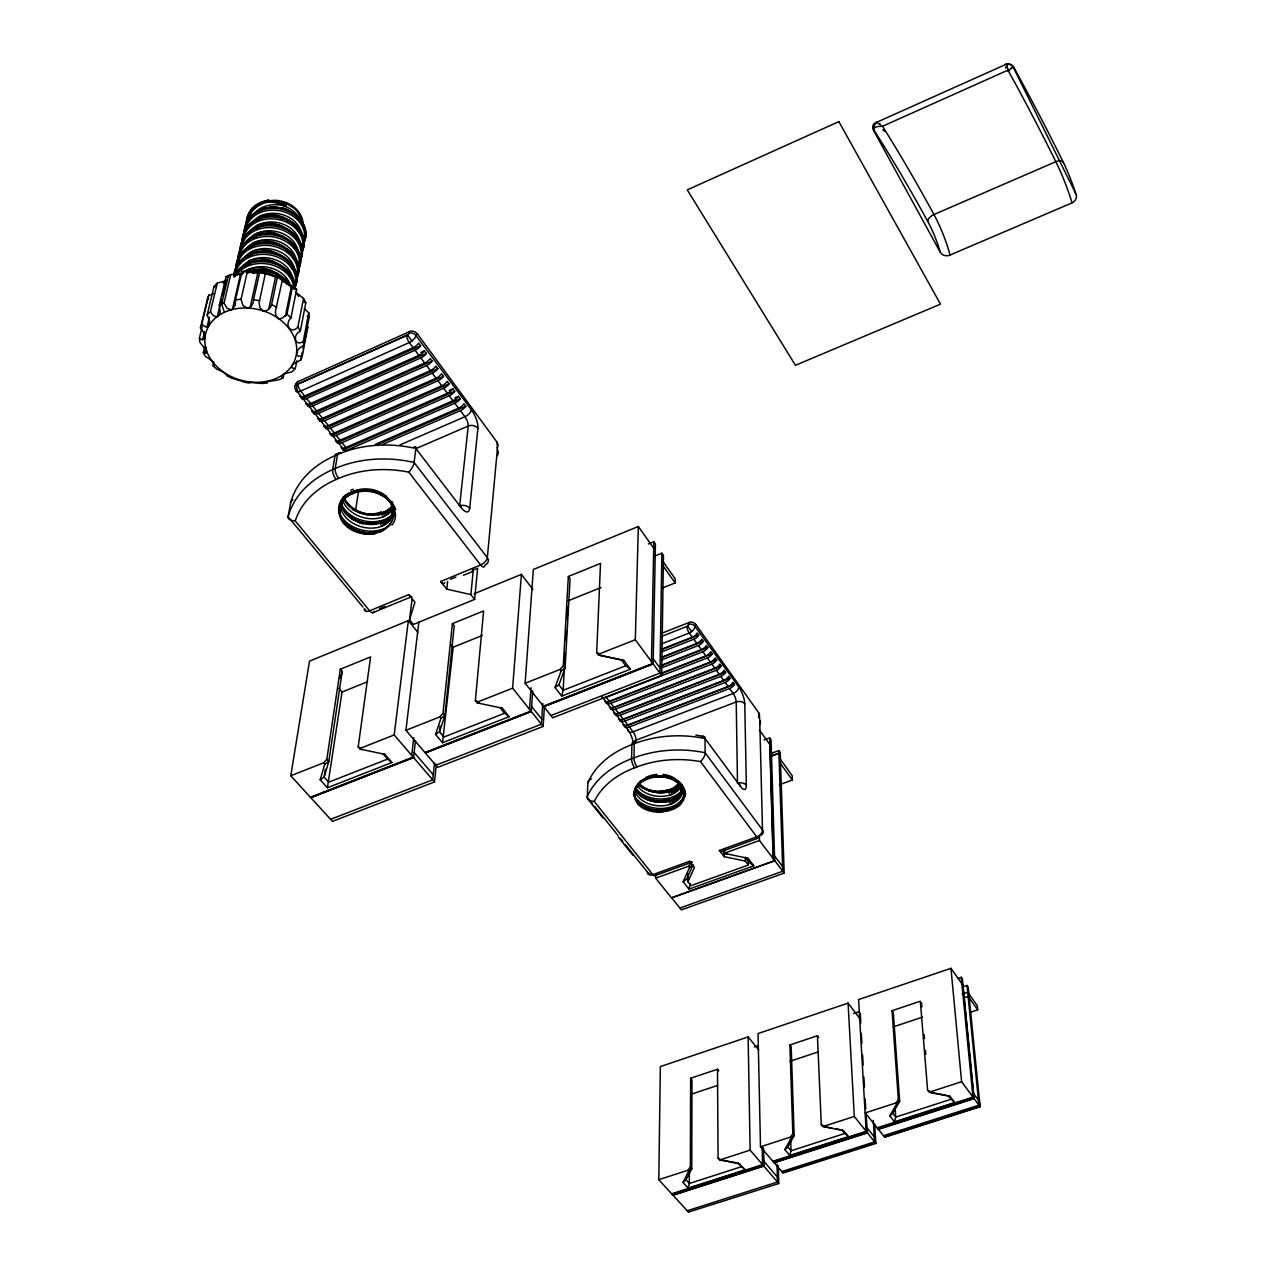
<?xml version="1.0" encoding="UTF-8"?>
<svg xmlns="http://www.w3.org/2000/svg" width="1276" height="1276" viewBox="0 0 1276 1276"><rect width="100%" height="100%" fill="white"/><g stroke="black" fill="none" stroke-linecap="round" stroke-linejoin="round"><path stroke-width="1.5" d="M758.694 1049.877L748.119 1036.925L660.346 1066.592L658.799 1179.694L687.828 1170.299L690.364 1167.125L690.619 1078.252L717.479 1069.24L718.835 1070.851M691.688 861.81A6.508 2.249 70.2 0 1 691.512 862.353L688.625 866.197L655.689 878.159L671.511 897.905L774.676 860.806L771.071 739.809L769.683 737.847L764.101 739.936M748.262 859.115L748.374 865L691.002 885.672L687.955 881.812L687.987 873.948M689.359 1171.655L689.327 1183.49L688.147 1188.131L745.216 1169.805L738.15 1163.09L745.216 1169.805M286.43 204.639L285.728 206.473A27.067 22.043 8.1 0 0 274.5 204.67A27.099 22.745 9.5 0 0 261.277 207.924A27.163 23.239 13.3 0 0 252.154 216.537A27.243 23.383 18.4 0 0 251.436 217.877M679.948 908.033L782.778 871.237L778.823 750.591L771.422 753.35M662.18 588.108L675.148 582.925L675.179 578.81L663.376 562.126M669.15 810.037L669.868 809.813A28.917 20.225 0.8 0 0 679.279 803.322L680.714 801.647A25.169 17.593 0.7 0 0 683.569 790.897A18.47 12.919 0.5 0 0 682.66 788.185L682.469 787.802A24.132 16.859 0.6 0 0 673.6 780.051A27.53 19.22 0.7 0 0 656.183 776.542A24.132 16.859 0.7 0 0 642.913 779.907L642.578 780.115A18.614 13.031 0.8 0 0 639.643 782.156A25.185 17.609 0.7 0 0 634.188 792.46L634.236 794.438A28.822 20.145 0.6 0 0 637.521 803.513A23.255 16.237 0.7 0 0 669.868 809.813M669.134 802.971L669.15 800.546M669.23 793.497L669.262 791.072M654.62 556.129L661.893 553.178L659.963 673.138L550.913 715.549M543.448 706.106L552.652 717.782L661.638 675.403L663.472 555.427L661.893 553.178M655.689 878.159L655.736 875.352L691.512 862.353M651.462 661.606L653.822 541.742L648.352 543.975M653.137 663.855L543.815 706.617L653.137 663.887L655.417 544.007L653.822 541.742M661.638 675.403L635.304 639.739L638.335 526.494L533.336 569.479L525.138 683.234L543.321 706.186L652.786 663.408M568.33 576.497L570.085 578.857L565.093 668.225L561.201 670.857L555.012 687.525L561.711 696.106L630.472 669.198L623.932 660.458L598.508 655.035L596.69 652.642L600.518 563.402L568.33 576.497L563.274 665.849L560.084 669.437L525.138 683.234M564.359 668.433L563.131 690.3L561.711 696.106M564.582 664.445L565.252 652.514M565.922 640.584L566.48 630.647M567.15 618.7L567.82 606.77M542.747 703.523L541.407 724.242L543.145 726.427L437.668 767.37L405.928 730.303L418.863 621.97M543.145 726.427L544.389 706.84M529.492 709.312L531.007 687.716M435.866 765.233L541.407 724.21L531.263 711.482L532.682 690.81M531.263 711.482L425.339 752.904L531.263 711.514L512.633 688.179L521.405 574.375L474.13 593.739M329.83 432.165L295.585 389.467A5.423 4.482 21.8 0 1 297.133 383.31A17.912 7.273 64.5 0 1 298.297 381.508L409.612 331.616A18.183 6.587 65.1 0 0 408.607 333.371A5.471 4.657 20.2 0 1 416.008 335.62A12.744 4.594 65.2 0 1 417.427 333.961L496.874 441.959A28.168 10.001 66.1 0 1 497.321 449.774L487.336 557.66A7.321 5.519 6 0 1 484.864 565.14A7.305 2.743 67 0 1 480.621 564.965L440.683 581.473L446.76 589.129L470.876 594.616L474.64 599.401L413.36 624.442L409.516 619.721L412.164 598.284M452.406 623.645L454.224 625.926L444.893 715.676L440.938 718.308L435.563 734.434L442.533 742.728L509.156 716.665L502.329 708.212L477.24 702.901L475.358 700.588L483.62 610.949L452.406 623.645L442.979 713.38L439.789 716.937L405.928 730.303M474.64 599.401L477.639 568.314L472.184 570.356M470.876 594.616L473.348 569.367M458.754 504.913A7.337 3.796 -36.9 0 1 461.083 507.577A14.674 5.487 66.4 0 0 469.696 508.342L477.91 428.385A14.211 5.072 66 0 0 471.386 409.787L416.008 335.62M451.098 644.571L453.203 647.187L442.533 742.728M432.708 779.859L434.494 762.984M440.124 725.932L439.502 731.786L443.904 737.034L504.594 713.252L509.156 716.665M413.169 757.067L310.371 797.245L332.494 821.361L434.494 781.949L436.36 764.26M268.598 200.492L268.55 202.087L272.92 202.31A27.817 22.521 17.2 0 1 281.852 204.591L289.556 208.482A28.519 22.665 13.4 0 1 296.383 214.049L298.839 217.143A26.971 21.229 14.7 0 1 301.902 224.113M446.76 589.129L447.605 581.362M424.956 752.457L530.88 711.051M413.552 757.481L310.881 797.644L413.552 757.513L415.482 740.654M411.717 755.392L413.775 737.64M434.494 781.949L394.188 734.944L408.352 620.662L309.51 661.127L290.784 775.76L310.371 797.245M374.059 611.443A7.193 3.03 66.7 0 1 369.625 610.805L295.25 520.927A96.657 72.541 8.4 0 1 336.082 479.521L338.634 478.404A96.673 72.604 8.4 0 1 408.798 472.168L480.621 564.965A7.289 3.892 -37.1 0 0 487.336 557.66L414.078 462.47L415.896 448.546A103.244 78.043 8.6 0 0 337.55 454.527L335.014 455.644A103.228 77.98 8.6 0 0 290.673 502.648L288.105 516.684L362.958 607.025M340.309 669.214L342.207 671.431L328.793 761.501L324.79 764.149L320.18 779.748L327.406 787.77L391.971 762.506L384.889 754.339L360.151 749.124L358.189 746.891L370.598 656.901L340.309 669.214L326.815 759.284L323.594 762.809L290.784 775.76M379.69 531.821L380.567 531.422A26.19 19.794 9.4 0 1 343.834 523.511M380.679 524.739L381.03 522.331M382.002 515.376L382.353 512.984M330.644 819.304L432.708 779.827M338.746 688.242L342.032 692.039L327.406 787.77M325.332 769.269L324.152 777.1L320.18 779.748M355.446 511.405L358.46 491.786M351.729 494.083L352.096 491.675M306.83 326.178L307.803 327.15L302.332 355.813C292.826 358.763 296.925 347.136 303.656 346.003A52.81 41.358 15 0 0 303.273 341.41L308.744 312.827L304.294 308.632M296.829 360.773L295.346 368.429L292.236 368.046L291.646 366.34L293.4 363.851L300.785 360.007L302.237 352.367M302.97 348.539L303.704 344.727M304.422 340.899L306.049 331.106M303.656 346.003L309.111 317.389A52.093 41.151 15.5 0 0 308.744 312.827M303.273 341.41C294.82 347.311 292.188 334.456 300.275 331.361L305.809 302.827A52.093 41.151 15.5 0 0 303.544 298.424L295.474 291.933M291.566 285.537A12.537 2.839 35.8 0 0 292.698 285.68A52.093 41.151 15.5 0 1 296.638 289.397L290.944 317.868C283.463 325.699 291.662 334.424 297.834 327.055L303.544 298.424M267.003 381.715L278.503 379.865A52.81 41.358 15 0 0 283.208 377.808L283.958 373.964L292.06 371.763A52.81 41.358 15 0 0 295.346 368.429M291.614 285.569L285.425 316.081A12.505 11.564 82.8 0 0 286.956 314.167L292.73 285.712M277.658 317.899L275.76 315.252L275.425 311.28L282.666 278.79A52.093 41.151 15.5 0 0 277.578 276.286L271.581 304.693A11.947 11.372 46.3 0 1 268.726 309.223L275.648 276.477L266.014 273.144M263.143 310.834L260.049 308.01L259.092 302.875L265.583 272.346A52.093 41.151 15.5 0 0 259.937 271.325A9.953 1.435 4.2 0 1 256.524 272.091M250.415 307.006A10.687 10.352 20.1 0 0 253.525 299.716L259.937 271.325M247.496 270.895L257.896 272.41L250.287 306.862A4.976 4.865 1.6 0 1 247.066 308.074L242.887 305.411L241.068 299.286L247.496 270.895A52.093 41.151 15.5 0 0 242.009 271.517L235.502 299.908L235.342 304.948L232.423 309.334A4.227 3.908 -66.1 0 1 231.45 309.749L227.096 308.425L224.034 303.05L230.685 274.627L240.558 273.909L232.423 309.334M227.606 375.559L222.901 371.794L216.984 369.274A52.81 41.358 15 0 1 212.933 365.686L213.81 361.858M228.324 275.664L221.625 304.087L224.432 312.285M221.37 299.477L217.399 316.273A4.243 3.381 -84 0 0 218.228 315.858L220.222 312.285L219.328 305.235L226.043 276.796A52.093 41.151 15.5 0 1 230.685 274.627M222.247 295.745L225.342 282.682M213.012 365.702C217.287 365.558 209.424 357.966 205.835 356.865A52.81 41.358 15 0 1 203.315 352.495L204.686 346.753M206.042 347.295L204.67 353.053A12.569 4.099 52.5 0 1 203.331 352.527M202.693 339.575L204.543 331.824M226.49 280.369A4.179 1.26 -25.4 0 1 225.788 280.816L217.351 283.081L210.412 311.535A52.81 41.358 15 0 0 207.143 314.997L209.551 320.723L209.041 325.539A4.96 3.19 83.1 0 1 207.079 326.768L209.392 317.182M202.214 326.465L199.455 337.901A52.81 41.358 15 0 0 199.981 342.494L206.457 350.501M207.143 314.997L214.017 286.51A52.093 41.151 15.5 0 1 217.239 283.065L217.351 283.081M200.444 327.964L207.382 299.413A52.093 41.151 15.5 0 1 208.817 295.139L201.895 323.657A52.81 41.358 15 0 0 200.444 327.964L203.793 332.605L204.989 337.454A5.79 2.775 71 0 1 202.661 339.416M753.781 865.83L749.363 862.544L745.774 857.807L748.103 858.333L753.781 865.83L688.976 889.149L690.316 883.821M848.38 1136.661L841.362 1129.818L843.564 1130.696L848.38 1136.661L789.796 1155.482L791.008 1150.777L790.641 1138.926M954.671 1102.512L947.685 1095.542L950.078 1096.371L954.671 1102.512L894.508 1121.843L895.752 1117.074L895.066 1107.185M340.182 678.338L342.207 671.431M268.423 200.093L268.55 202.087A29.795 24.946 10.3 0 0 259.937 205.037A29.858 25.44 13.7 0 0 249.889 214.448A29.938 25.584 18.2 0 0 247.161 222.343M409.516 619.721L414.939 602.208L408.814 594.616L369.625 610.805A7.209 3.764 -38.5 0 1 364.234 608.556M281.262 376.388L284.006 374.043M555.012 687.525L558.904 684.877L565.093 668.225L563.274 665.849M683.154 881.78L689.598 867.425L693.091 864.793L686.648 879.164L683.154 881.78L688.976 889.149M687.955 881.812L694.415 867.473L689.582 861.284L652.865 874.634A6.492 4.147 -38.9 0 1 647.267 871.923L625.224 844.457M688.147 1188.131L683.011 1182.421L688.673 1171.256L691.767 1168.704L691.975 1079.847L690.619 1078.252M683.011 1182.421L686.089 1179.885L691.767 1168.704L690.364 1167.125M789.796 1155.482L784.868 1149.612L791.12 1138.128L794.166 1135.576L791.184 1046.607L789.876 1044.964L817.438 1035.729L818.729 1037.372M784.868 1149.612L787.898 1147.06L794.166 1135.576L792.827 1133.949L789.876 1044.964M894.508 1121.843L889.787 1115.798L896.661 1103.995L899.66 1101.443L893.312 1012.378L892.068 1010.704L920.347 1001.213L927.62 1090.31L931.257 1092.814L950.078 1096.371M889.787 1115.798L892.785 1113.246L899.66 1101.443L898.368 1099.768L892.068 1010.704M390.281 523.479L391.652 521.421A27.418 19.108 9.9 0 1 389.643 524.962A27.418 19.379 13.3 0 1 380.392 531.39A27.418 20.001 15.9 0 1 367.265 532.953A27.402 20.783 16.9 0 1 353.787 529.03A27.402 21.517 16 0 1 343.531 520.417A27.386 22.027 13 0 1 339.256 509.172A27.354 22.171 8.8 0 1 339.225 507.736M246.443 225.485A30.927 26.397 18.2 0 1 249.41 212.151A30.831 26.238 13.9 0 1 252.026 208.498A2.042 1.005 42.4 0 1 253.892 208.53A28.694 23.271 17.1 0 1 269.124 200.922A26.828 21.756 17.2 0 1 285.68 205.133L286.318 204.511M874.618 1123.837L875.83 1143.44L783.017 1173.075L772.985 1161.288L866.181 1131.349L858.588 999.555L950.971 968.325L962.806 985.056L973.875 1098.333L878.079 1129.085L865.272 1112.895L895.88 1102.99L898.368 1099.768M860.471 1019.396L848.077 1003.111L758.056 1033.56L760.496 1146.789L790.307 1137.155L792.827 1133.949M297.834 327.055L297.962 326.943A52.81 41.358 15 0 1 300.275 331.361M435.563 734.434L439.502 731.786L444.893 715.676L442.979 713.38M227.415 375.878L227.176 375.941A52.81 41.358 15 0 0 232.168 378.35L244.035 381.843M411.988 340.947L407.459 334.998L297.627 384.188A5.359 3.828 81 0 0 298.201 391.78A7.098 3.318 -37.4 0 0 300.689 391.062L409.293 342.542A7.178 3.413 -36.3 0 0 411.988 340.947A7.178 3.126 -37.6 0 0 415.912 335.668M297.021 383.342A2.839 1.212 -21.1 0 0 297.691 384.14A1.77 0.813 -37.1 0 0 298.249 384.012L406.789 335.397A1.802 0.829 -36 0 0 407.459 334.998M1007.769 69.095L1007.944 70.164L882.513 126.276A653.232 139.483 68.9 0 1 933.952 214.512A37.339 6.508 67.7 0 1 950.014 255.041L1072.015 202.884A7.8 6.524 -15.5 0 0 1075.796 193.984A30.369 3.716 68.1 0 0 1063.498 162.69A656.853 98.826 69 0 0 1013.878 67.676A13.765 1.707 67.8 0 0 1013.351 67.373L1075.923 193.936M304.661 396.007L413.121 347.662A7.178 3.445 -36.4 0 0 418.688 343.148L420.617 345.732A7.162 3.445 -36.4 0 1 415.051 350.23L306.655 398.511A7.082 3.349 -37.6 0 1 301.886 398.622L299.892 396.134A7.082 3.334 -37.5 0 0 304.661 396.007L300.689 391.062A5.391 2.185 64.4 0 1 298.249 384.012M301.886 398.622L420.617 345.732M420.857 352.463L424.445 350.868L426.359 353.42A7.146 3.461 -36.4 0 1 420.825 357.918L312.636 405.959A7.05 3.349 -37.6 0 1 307.867 406.071L305.873 403.583A7.066 3.349 -37.6 0 0 310.642 403.471L418.911 355.366A7.146 3.461 -36.4 0 0 424.445 350.868M307.867 406.071L426.359 353.42M316.592 410.904L424.653 363.022A7.13 3.461 -36.4 0 0 430.187 358.54L432.085 361.092A7.13 3.477 -36.4 0 1 426.567 365.574L318.569 413.376A7.034 3.365 -37.6 0 1 313.8 413.472L311.822 411A7.05 3.365 -37.6 0 0 316.592 410.904L312.636 405.959M313.8 413.472L432.085 361.092M322.509 418.289L430.379 370.646A7.114 3.477 -36.4 0 0 435.898 366.164L437.78 368.7A7.114 3.477 -36.4 0 1 432.277 373.182L324.471 420.745A7.018 3.381 -37.6 0 1 319.718 420.841L317.756 418.384A7.034 3.365 -37.6 0 0 322.509 418.289L318.569 413.376M319.718 420.841L437.78 368.7M328.395 425.642L436.073 378.238A7.098 3.493 -36.4 0 0 441.56 373.772L443.458 376.292A7.082 3.493 -36.4 0 1 437.971 380.758L330.356 428.098A7.002 3.381 -37.6 0 1 325.603 428.162L323.641 425.721A7.002 3.381 -37.6 0 0 328.395 425.642L324.471 420.745M325.603 428.162L443.458 376.292M334.248 432.963L441.735 385.783A7.082 3.509 -36.4 0 0 447.206 381.317L449.088 383.821A7.066 3.509 -36.4 0 1 443.617 388.287L336.194 435.387A6.986 3.397 -37.6 0 1 331.441 435.451L329.495 433.027A6.986 3.397 -37.6 0 0 334.248 432.963L330.356 428.098M331.441 435.451L449.088 383.821M449.216 390.408L452.836 388.829L454.703 391.333A7.05 3.509 -36.4 0 1 449.232 395.783L342.016 442.66A6.97 3.413 -37.6 0 1 337.263 442.708L335.333 440.284A6.97 3.413 -37.6 0 0 340.086 440.236L447.366 393.279A7.066 3.509 -36.4 0 0 452.836 388.829M337.263 442.708L454.703 391.333M454.814 397.889L458.419 396.31L460.269 398.798A7.034 3.525 -36.4 0 1 454.83 403.232L347.806 449.886A6.954 3.413 -37.7 0 1 343.053 449.918L341.139 447.509A6.954 3.413 -37.7 0 0 345.876 447.477L452.964 400.744A7.034 3.525 -36.4 0 0 458.419 396.31M343.053 449.918L460.269 398.798M375.208 444.431L458.547 408.176A7.018 3.541 -36.4 0 0 463.97 403.742L465.82 406.215A7.018 3.541 -36.4 0 1 460.397 410.649L382.545 444.479M378.063 444.367L465.82 406.215M399.866 444.941L464.958 416.726A7.002 3.541 -36.4 0 0 471.386 409.787M415.753 448.705L468.228 426.025A7.066 5.551 7.6 0 1 477.91 428.385M379.53 608.588L384.858 606.403M450.476 579.32L455.899 577.087M372.592 612.767L411.733 596.626M463.443 575.301L473.428 571.169M342.032 692.039L367.679 681.687M453.203 647.187L482.472 635.384M568.155 600.805L601.06 587.534M358.189 746.891L360.757 748.135L394.188 734.944M475.358 700.588L478.117 701.8L512.633 688.179M596.69 652.642L599.672 653.806L635.304 639.739M661.478 633.359L688.96 622.529A16.173 5.088 68.5 0 0 688.434 624.522A2.584 1.42 -36.1 0 1 687.923 626.245M661.016 636.708L687.557 626.149L691.72 631.588A6.476 3.876 -35.8 0 1 689.247 633.008L661.462 643.917M660.824 649.5L692.278 637.155A6.476 3.892 -35.9 0 0 697.206 633.008L698.738 635.113A6.46 3.892 -35.9 0 1 693.793 639.26L662.356 651.573M662.212 649.42L698.738 635.113M391.971 762.506L387.553 759.124L328.714 782.172L324.152 777.1L328.793 761.501L326.815 759.284M630.472 669.198L625.782 665.753L563.131 690.3L558.904 684.877M661.75 657.156L696.824 643.423A6.46 3.892 -35.9 0 0 701.752 639.292L703.267 641.381A6.46 3.908 -35.9 0 1 698.339 645.512L661.431 659.947M662.499 657.315L703.267 641.381M660.808 665.498L701.369 649.675A6.444 3.908 -35.9 0 0 706.282 645.528L707.781 647.618A6.444 3.908 -35.9 0 1 702.869 651.749L662.34 667.539M661.542 665.657L707.781 647.618M661.718 673.058L705.883 655.88A6.428 3.908 -35.9 0 0 710.78 651.749L712.279 653.822A6.428 3.908 -35.9 0 1 707.382 657.938L606.228 697.27A6.348 3.812 -37.6 0 1 601.985 697.318M662.419 673.218L712.279 653.822M609.338 701.274L710.365 662.053A6.412 3.908 -35.9 0 0 715.262 657.938L716.745 659.995A6.412 3.924 -35.9 0 1 711.864 664.11L610.901 703.267A6.332 3.812 -37.6 0 1 606.164 702.916L604.617 700.923A6.332 3.812 -37.6 0 0 609.338 701.274L606.228 697.27M606.164 702.916L716.745 659.995M613.995 707.255L714.847 668.209A6.396 3.924 -35.9 0 0 719.728 664.094L721.195 666.152A6.396 3.924 -35.9 0 1 716.33 670.251L615.542 709.233A6.316 3.812 -37.7 0 1 610.805 708.882L609.258 706.888A6.316 3.812 -37.6 0 0 613.995 707.255L610.901 703.267M610.805 708.882L721.195 666.152M618.621 713.204L719.297 674.334A6.38 3.924 -35.9 0 0 724.162 670.235L725.629 672.261A6.38 3.924 -35.9 0 1 720.765 676.36L620.152 715.182A6.3 3.828 -37.7 0 1 615.431 714.815L613.9 712.837A6.3 3.828 -37.7 0 0 618.621 713.204L615.542 709.233M615.431 714.815L725.629 672.261M623.23 719.122L723.715 680.427A6.364 3.94 -36 0 0 728.58 676.328L730.047 678.354A6.364 3.94 -36 0 1 725.199 682.453L624.761 721.1A6.284 3.828 -37.7 0 1 620.04 720.717L618.509 718.755A6.3 3.828 -37.7 0 0 623.23 719.122L620.152 715.182M620.04 720.717L730.047 678.354M627.808 725.023L728.133 686.488A6.348 3.94 -36 0 0 732.966 682.405L734.434 684.414A6.348 3.94 -36 0 1 729.601 688.498L629.323 726.985A6.268 3.828 -37.7 0 1 624.618 726.602L623.087 724.64A6.284 3.828 -37.7 0 0 627.808 725.023L624.761 721.1M624.618 726.602L734.434 684.414M632.896 743.318A6.268 4.466 1.2 0 1 636.038 740.208L736.22 701.96A6.332 4.578 -1 0 1 744.769 703.874L746.332 785.218A13.159 4.179 69.7 0 1 740.479 786.463A6.603 4.211 -36.7 0 0 738.214 783.592M655.912 874.794A6.476 2.329 70.2 0 1 652.865 874.634L594.281 801.519A86.066 59.557 0.3 0 1 634.682 767.769L637.075 766.86A86.098 59.589 0.2 0 1 700.492 761.612L756.764 836.865A6.571 2.089 70.1 0 0 759.635 836.466M778.886 753.207L771.486 755.966L778.902 753.223L780.274 755.153M779.413 784.804L792.348 780.035L792.173 775.649L780.418 759.236M748.374 865L745.407 861.093L724.194 856.674L719.409 850.438L756.764 836.865A6.555 4.275 -36.9 0 0 762.506 829.958L759.762 720.557A25.265 7.736 69.2 0 0 758.757 712.853L695.803 624.427A11.324 3.541 68.5 0 0 695.005 626.42A6.476 3.637 -37.3 0 1 691.688 631.54M723.014 851.331L726.873 853.899L724.577 853.373L722.998 850.917L759.411 837.694L759.475 840.485L784.182 873.103L681.4 909.852L671.623 897.762L774.771 860.646M725.932 852.671L759.475 840.485M774.532 855.941L782.571 866.516M754.355 1046.926L758.072 1045.682M853.564 1013.527L859.147 1011.661M957.542 978.533L961.275 977.288L962.407 978.899L974.114 1098.668L878.446 1129.372M963.316 986.699L967.033 985.455L968.165 987.05L980.096 1106.755L884.683 1137.251L877.218 1127.809L972.934 1097.073L961.275 977.288M962.168 994.163L967.782 992.297L977.288 1005.727L977.703 1009.842L970.254 1012.315M964.449 997.673L968.181 996.412L977.703 1009.842M691.464 1094.122L717.606 1085.413M790.004 1061.281L817.693 1052.062M893.232 1026.877L922.5 1017.132M717.479 1069.24L718.085 1158.161L720.653 1159.677L750.144 1150.139L778.759 1183.506L688.482 1212.088M817.438 1035.729L821.281 1124.73L824.009 1126.245L854.298 1116.452L867.425 1132.913L774.277 1162.803M927.62 1090.31L930.491 1091.793L961.61 1081.729L980.096 1106.755M741.324 1166.758L689.327 1183.49L686.089 1179.885M844.409 1133.598L791.008 1150.777L787.898 1147.06M950.588 1099.418L895.752 1117.074L892.785 1113.246M773.304 1161.638L866.5 1131.7L875.4 1142.865L782.555 1172.5M672.213 1194.24L763 1165.084L762.889 1160.123L778.551 1178.45M867.17 1132.578L773.894 1162.516L760.496 1146.789M673.122 1195.261L763.877 1166.136L763.463 1148.209M883.47 1135.704L978.915 1105.176L967.033 985.455M884.491 1136.98L979.904 1106.467L979.41 1101.507L973.333 1093.261M781.741 1171.575L874.602 1141.908L875.83 1143.44M687.222 1210.749L777.483 1182.023L776.988 1164.111M207.382 299.413L208.658 299.094M250.24 382.465L261.947 383.47A52.81 41.358 15 0 0 267.354 382.864L266.732 382.481M879.419 126.531L880.791 126.34M295.474 289.349L296.638 289.397M214.017 286.51L215.692 286.526M598.508 655.035L623.932 660.458M283.113 377.792L281.805 377.457M477.24 702.901L479.266 703.188L478.117 701.8M502.329 708.212L500.288 707.909L504.594 713.252M226.043 276.796L227.75 277.418M695.835 735.088L703.634 736.411M718.085 1158.161L719.473 1159.74L736.284 1162.755M719.473 1159.74L740.192 1163.999M821.281 1124.73L822.621 1126.373L831.984 1128.096M835.732 1128.782L839.48 1129.483M822.621 1126.373L843.564 1130.696M928.88 1091.985L945.803 1095.191M304.214 302.252L305.809 302.827M360.151 749.124L361.937 749.49L360.757 748.135M384.889 754.339L383.071 753.957L387.553 759.124M748.103 858.333L724.577 853.373L724.545 849.465M307.181 316.177L309.111 317.389M643.216 787.914L643.072 787.85A27.275 19.22 0.7 0 0 660.155 791.216A27.434 18.901 6.7 0 0 671.304 789.685A27.434 18.215 5 0 0 679.47 785.569M878.175 123.246L879.451 124.027M268.63 200.045L268.949 200.188M284.931 282.267L282.299 279.938M688.546 1212.2L671.782 1193.794L762.57 1164.637L762.171 1146.693M658.799 1179.694L672.739 1194.99L763.59 1165.817L763.192 1147.969M323.594 762.809L324.79 764.149M687.828 1170.299L688.673 1171.256M720.653 1159.677L721.482 1160.634M414.126 752.425L433.25 774.771M439.789 716.937L440.938 718.308M790.307 1137.155L791.12 1138.128M824.009 1126.245L824.806 1127.234M408.352 620.662L417.842 632.29M587.773 799.015L602.974 817.932M306.655 398.511L310.642 403.471M336.194 435.387L340.086 440.236M342.016 442.66L345.876 447.477M332.286 435.228L335.955 439.789M338.395 442.852L342.064 447.413M592.16 803.258L587.263 797.149L587.885 782.922A92 64.135 0.3 0 1 631.923 744.562A6.699 2.361 69.2 0 1 634.571 743.254M594.6 806.304L617.871 835.302M620.327 838.348L622.768 841.394M618.078 836.753L632.976 855.303M531.614 706.441L541.742 719.17M688.625 866.197L689.598 867.425M629.323 726.985L633.087 731.802A6.268 2.201 69.1 0 1 636.038 740.208M602.447 697.095L627.68 729.489A12.537 4.418 69.1 0 1 633.375 743.27M560.084 669.437L561.201 670.857M895.88 1102.99L896.661 1103.995M415.896 448.546L461.083 507.577M521.405 574.375L532.842 589.384M599.672 653.806L600.757 655.242M930.491 1091.793L931.257 1092.814M413.121 347.662L409.293 342.542A5.471 1.994 65 0 1 406.789 335.397M415.051 350.23L418.911 355.366M420.825 357.918L424.653 363.022M426.567 365.574L430.379 370.646M432.277 373.182L436.073 378.238M437.971 380.758L441.735 385.783M443.617 388.287L447.366 393.279M449.232 395.783L452.964 400.744M454.83 403.232L458.547 408.176M460.397 410.649L464.958 416.726A7.098 2.552 65.9 0 1 468.228 426.025L459.647 505.982A7.321 5.598 7 0 1 469.696 508.342M621.651 660.234L625.782 665.753M634.682 767.769A6.747 2.377 69.3 0 1 631.54 758.773L631.923 744.562L634.3 743.653A92.032 64.167 0.2 0 1 705.07 738.565L705.102 752.76L762.506 829.958A6.555 4.514 -1.4 0 1 761.214 835.27M705.07 738.565L740.479 786.463M653.232 658.831L660.043 668.082M692.278 637.155L689.247 633.008A4.865 1.531 68.5 0 1 686.935 626.5A1.627 0.957 -35.5 0 0 687.557 626.149M693.793 639.26L696.824 643.423M698.339 645.512L701.369 649.675M702.869 651.749L705.883 655.88M707.382 657.938L710.365 662.053M711.864 664.11L714.847 668.209M716.33 670.251L719.297 674.334M720.765 676.36L723.715 680.427M725.199 682.453L728.133 686.488M729.601 688.498L733.206 693.474A6.348 1.978 69.1 0 1 736.22 701.96L737.496 783.32M744.769 703.874A12.728 3.924 69.1 0 0 738.724 686.903L695.005 626.42A4.865 3.956 6.3 0 0 688.434 624.522M780.577 763.622L792.348 780.035M778.823 750.591L780.21 752.521L784.182 873.103M759.332 729.872L771.294 746.588M638.335 526.494L653.695 548.202M663.313 566.241L675.148 582.925M940.173 252.074L873.342 130.008A13.51 2.424 67.2 0 1 873.996 130.248A643.152 139.307 68.9 0 1 927.764 221.45A29.842 5.279 67.7 0 1 940.173 252.074A7.624 6.38 -9.8 0 0 950.078 255.168M1007.035 65.539L1007.753 68.984M950.971 968.325L961.61 1081.729M921.591 1002.904L921.91 1006.876M924.175 1034.581L924.51 1038.536M925.483 1050.419L925.802 1054.375M875.4 1142.865L875.081 1137.889L866.197 1126.74L866.5 1131.7M873.278 1120.344L874.602 1141.908M860.343 1013.224L860.71 1023.368M861.3 1033.305L861.89 1043.226M862.592 1055.14L863.182 1065.061M863.884 1076.976L864.474 1086.913M865.176 1098.827L865.75 1108.748M865.989 1112.72L867.425 1132.913M848.077 1003.111L854.298 1116.452M769.986 744.514L773.192 858.764L769.683 737.847M778.264 1165.61L778.759 1183.506M745.328 857.169L745.407 861.093M748.119 1036.925L750.144 1150.139M724.13 850.789L724.194 856.674M296.303 386.038A5.838 4.546 12.9 0 1 298.106 381.317M409.484 331.393A5.87 4.721 10.8 0 1 417.268 334.025M496.763 442.006A7.209 5.646 6.9 0 1 497.066 447.94M381.508 511.756A26.126 21.07 4.8 0 1 343.994 498.693M393.104 504.913A26.222 18.598 13.6 0 1 383.725 514.451M392.529 506.604A26.206 20.496 2.1 0 1 383.263 516.7M381.077 514.005A26.206 19.188 16.3 0 1 344.584 499.395M380.184 521.087A26.238 21.102 4.7 0 1 353.819 519.906A26.238 21.102 4.7 0 1 341.25 500.846M391.509 504.77A26.333 18.598 13.5 0 1 382.417 523.798M350.725 490.207A26.333 18.598 13.5 0 1 353.245 489.266M350.469 492.743A26.317 20.528 2.1 0 1 387.234 497.449A26.317 20.528 2.1 0 1 381.939 526.079M379.738 523.351A26.302 19.204 16.2 0 1 341.426 503.27M344.297 523.288A26.397 21.261 13.1 0 1 351.586 493.892M343.722 523.559A32.442 24.563 9.3 0 1 338.953 512.362L338.698 509.953A27.402 22.186 8.8 0 1 350.852 494.227M378.828 530.497A26.349 21.134 4.6 0 1 347.024 525.712A26.349 21.134 4.6 0 1 343.627 499.889M390.249 523.463A32.57 24.643 9.5 0 1 380.647 531.502M444.83 582.494A7.257 2.855 66.9 0 1 440.683 581.473M414.317 462.247A7.816 2.424 -58.7 0 1 408.814 472.056M338.634 478.404A7.576 3.094 65.4 0 1 335.237 468.483L337.55 454.527A7.528 3.062 65.3 0 1 340.883 453.538M336.082 479.521A7.576 3.11 65.4 0 1 332.685 469.6L335.014 455.644A7.528 3.062 65.3 0 1 337.454 454.096M295.266 520.688A7.816 4.657 -11.3 0 1 287.882 516.716M411.606 596.626A7.225 2.935 66.8 0 1 408.814 594.616M391.7 521.437A28.327 21.437 9.4 0 0 393.518 508.199A20.783 15.743 9.2 0 0 392.163 504.865L391.971 504.499A27.163 20.56 9.4 0 0 381.061 494.801A30.991 23.431 9.4 0 0 361.172 490.415A27.163 20.56 9.4 0 0 346.785 494.514L346.434 494.769A20.974 15.886 9.6 0 0 343.404 497.257M393.805 508.151A30.145 21.325 6.6 0 1 392.035 525.074M338.634 509.937A28.359 21.453 9.4 0 1 343.467 497.289M343.196 497.098A30.13 23.989 5.2 0 1 364.218 489.745M361.172 490.415A31.15 24.148 3.2 0 1 364.027 490.271A31.134 23.367 2.8 0 1 379.849 493.174A31.134 22.617 4.2 0 1 386.532 496.779M381.093 494.769A31.15 22.617 4.2 0 1 391.652 502.473A31.15 22.107 6.7 0 1 395.672 509.331M353.404 509.714A26.844 20.448 9.6 0 1 352.846 509.411M384.06 512.713A30.879 22.809 15.4 0 1 373.374 514.244A30.672 23.367 9.6 0 1 355.334 510.703M373.358 514.212A26.828 20.416 9.5 0 0 387.441 510.272L387.776 510.033A20.639 15.711 9.4 0 0 390.759 507.593A29.858 21.437 13.2 0 0 392.609 506.125M392.306 505.711A28.008 21.309 9.6 0 1 390.711 507.561M288.105 516.684A103.882 78.091 8.5 0 1 332.685 469.6L335.237 468.483A103.898 78.155 8.4 0 1 414.078 462.47M408.671 333.323A2.855 1.212 -36.5 0 1 407.969 335.046M392.322 513.383A27.306 19.108 10 0 1 390.934 515.552A27.306 19.379 13.4 0 1 381.715 521.98A27.306 19.985 16 0 1 368.652 523.543A27.29 20.751 17.1 0 1 355.238 519.619A27.29 21.485 16.1 0 1 345.014 511.022A27.259 21.995 13.1 0 1 341.171 502.696M392.226 506.221A27.195 19.363 13.5 0 1 383.039 512.649A27.195 19.953 16.1 0 1 370.024 514.212A27.179 20.735 17.2 0 1 356.658 510.304A27.179 21.469 16.2 0 1 346.482 501.723A27.147 21.963 13.3 0 1 344.105 497.688M367.552 534.086A30.13 22.856 16.3 0 1 363.724 533.591M363.229 523.798A30.018 22.824 16.4 0 1 357.647 522.043M341.011 508.183A29.986 24.069 12.8 0 1 340.245 506.668M353.93 510.209A29.874 23.526 15.6 0 1 352.336 509.204M375.527 533.655A31.15 22.84 15.2 0 1 367.759 533.831A31.134 23.622 16 0 1 363.804 533.32M354.186 530.322A31.134 23.622 16 0 1 352.399 529.46M363.229 523.511A31.007 23.59 16.2 0 1 357.471 521.725M353.851 520.082A30.991 24.34 15.3 0 1 352.128 519.125M341.186 508.949A30.975 24.834 12.7 0 1 340.277 507.433M380.073 514.659A30.895 22.809 15.4 0 1 378.206 514.946M368.541 514.914A30.879 23.574 16.3 0 1 357.057 511.628M391.78 501.468A31.134 22.091 6.7 0 1 392.817 502.776M382.816 530.944A31.134 22.84 15.2 0 1 367.903 532.826A31.118 23.622 16.1 0 1 352.559 528.471A31.118 24.356 15.2 0 1 342 520.209M385.751 520.911A31.007 22.218 13 0 1 384.14 521.565A31.007 22.824 15.3 0 1 369.274 523.447A30.991 23.59 16.2 0 1 353.994 519.093A30.991 24.324 15.3 0 1 344.727 512.218M387.043 511.596A30.879 22.202 13.1 0 1 385.448 512.25M364.234 490.016A30.114 22.585 2.6 0 1 374.027 491.053M379.53 492.807A30.098 21.836 4 0 1 385.99 496.268M390.647 524.261A30.114 21.453 13 0 1 382.417 529.237A30.098 22.075 15.4 0 1 367.998 531.023A30.098 22.84 16.3 0 1 353.181 526.781A30.082 23.59 15.4 0 1 341.872 517.402A30.066 24.1 12.7 0 1 338.571 511.437M389.547 516.844A29.986 21.453 13.1 0 1 383.741 519.842A29.986 22.043 15.5 0 1 369.37 521.645A29.97 22.824 16.4 0 1 354.616 517.418A29.954 23.558 15.5 0 1 343.372 508.039A29.938 24.053 12.8 0 1 341.505 505.152M350.996 494.418A27.37 21.293 2.3 0 1 364.521 491.228A27.354 20.512 1.9 0 1 378.398 493.684A27.354 19.762 3.5 0 1 388.877 500.862A27.354 19.236 6.4 0 1 393.215 510.591A27.354 19.108 9.9 0 1 390.328 520.018A27.354 19.379 13.4 0 1 381.077 526.462A27.354 19.985 16 0 1 367.998 528.009A27.354 20.767 17 0 1 354.553 524.085A27.338 21.501 16 0 1 344.313 515.488A27.322 22.011 13.1 0 1 340.054 504.259M392.354 509.587A27.243 19.092 10 0 1 391.62 510.655A27.243 19.363 13.5 0 1 382.401 517.083A27.243 19.969 16.1 0 1 369.37 518.646A27.243 20.735 17.1 0 1 355.988 514.722A27.227 21.469 16.2 0 1 345.78 506.141A27.211 21.979 13.2 0 1 342.813 500.702M413.791 447.142A7.768 2.424 -60.1 0 1 415.992 448.434M497.321 449.774A6.97 5.455 6.8 0 1 496.874 455.899M290.513 502.648A7.752 4.689 -12.6 0 1 292.906 499.729M365.654 609.848A7.257 5.327 8.2 0 1 364.888 609.242M298.09 391.923A7.098 3.286 -37.1 0 1 295.665 389.435A12.537 5.104 64.5 0 1 295.809 388.957M688.865 622.353A5.232 3.892 0.3 0 1 695.659 624.474M758.662 712.901A6.492 4.673 -1.3 0 1 758.614 717.59M668.353 789.669A23.255 17.354 -5 0 1 638.064 783.448M680.618 784.309A23.287 15.232 5.8 0 1 670.761 792.683M680.682 784.214A23.319 16.668 -6.6 0 1 670.586 794.948M668.241 791.949A23.271 15.934 7.8 0 1 638.654 783.639M668.225 799.111A23.351 17.37 -5 0 1 635.528 788.424M679.725 784.293A23.383 15.232 5.7 0 1 670.666 802.157M663.057 774.42A23.415 16.684 -6.6 0 1 680.937 786.845A23.415 16.684 -6.6 0 1 670.49 804.438M645.512 777.594A23.415 16.684 -6.6 0 1 657.012 774.372M668.114 801.408A23.351 15.934 7.7 0 1 635.528 787.85M638.032 803.306A23.431 17.8 2.6 0 1 646.725 778.854M668.114 808.633A23.431 17.386 -5 0 1 641.046 805.842A23.431 17.386 -5 0 1 637.697 785.617M642.625 780.864A23.431 17.386 -5 0 1 646.039 778.854M722.328 850.566A6.539 2.185 70.1 0 1 719.409 850.438M705.293 752.601A7.034 3.142 -59.8 0 1 700.492 761.469M637.075 766.86A6.747 2.377 69.3 0 1 633.933 757.864L634.3 743.653A6.699 2.345 69.2 0 1 636.469 741.962M594.265 801.296A6.954 4.833 -8.4 0 1 587.072 797.181A92.526 64.135 0.3 0 1 631.54 758.773L633.933 757.864A92.542 64.183 0.2 0 1 705.102 752.76M692.23 862.273A6.508 2.249 70.2 0 1 689.582 861.284M683.792 790.865A26.78 17.146 -0.7 0 1 680.395 804.327M680.714 801.647A24.356 15.456 2.5 0 1 678.529 804.47A24.34 15.87 5.5 0 1 669.485 809.574A24.34 16.572 7.5 0 1 657.411 810.723A24.324 17.37 7.7 0 1 645.512 807.405A24.324 18.055 6 0 1 636.915 800.275A24.308 18.438 2.6 0 1 634.076 793.385M634.156 792.46A24.356 18.422 -1.5 0 1 646.262 779.333M639.372 781.949A26.78 19.714 -4.2 0 1 658.719 775.68M656.183 776.542A27.689 19.65 -5.5 0 1 658.719 776.382A27.689 18.853 -5.2 0 1 672.468 778.535A27.689 18.167 -3.4 0 1 682.277 785.091M673.632 780.019A27.689 18.167 -3.4 0 1 682.261 786.096A27.689 17.784 -0.7 0 1 685.515 795.028A27.673 17.8 2.3 0 1 685.387 796.176M643.104 787.818A23.877 16.811 0.8 0 1 642.37 787.467M660.155 791.184A23.861 16.795 0.7 0 0 673.138 787.946L673.473 787.739A18.358 12.919 0.6 0 0 676.376 785.745A26.541 17.593 5.2 0 0 679.295 783.735M679.039 782.858A24.898 17.529 0.8 0 1 676.328 785.729M627.68 729.489A6.268 3.844 -37.7 0 0 633.087 731.802L733.206 693.474A6.332 3.94 -36 0 0 738.724 686.903M682.102 788.409A24.26 15.456 2.5 0 1 678.609 794.932A24.244 15.87 5.6 0 1 669.597 800.052A24.244 16.572 7.5 0 1 657.571 801.2A24.228 17.354 7.7 0 1 645.704 797.899A24.228 18.039 6 0 1 637.139 790.769A24.228 18.422 2.6 0 1 635.831 788.584M680.156 783.751A24.164 15.471 2.6 0 1 678.688 785.474A24.164 15.87 5.6 0 1 669.709 790.594A24.148 16.572 7.5 0 1 657.714 791.758A24.148 17.354 7.8 0 1 645.911 788.44A24.132 18.024 6 0 1 639.053 783.384M680.618 804.422A26.764 17.577 5.1 0 1 672.133 809.622M670.65 810.116A26.764 18.279 6.8 0 1 657.363 811.472A26.748 19.076 7 0 1 644.268 807.899M682.309 792.97A26.684 17.178 2.4 0 1 681.543 793.959M675.036 798.904A26.668 17.577 5.1 0 1 670.761 800.61M667.651 801.392A26.652 18.279 6.9 0 1 662.643 802.014M657.523 801.95A26.652 19.06 7.1 0 1 644.46 798.393A26.636 19.746 5.5 0 1 643.04 797.628M673.76 790.083A26.573 17.577 5.2 0 1 672.34 790.657M670.857 791.152A26.557 18.279 6.9 0 1 657.666 792.508A26.557 19.06 7.1 0 1 646.15 789.637M643.264 788.169A26.541 19.73 5.5 0 1 638.191 784.485M675.53 807.867A27.657 18.215 5 0 1 671.096 809.622M669.501 810.069A27.657 18.901 6.7 0 1 664.445 810.962M655.593 810.866A27.641 19.698 6.8 0 1 643.822 807.389A27.625 20.384 5.3 0 1 638.255 803.832M682.341 793.209A27.562 17.8 2.3 0 1 681.464 794.182M676.95 797.628A27.562 18.215 5 0 1 672.723 799.589M671.192 800.116A27.546 18.901 6.7 0 1 657.507 801.535A27.53 19.698 6.9 0 1 645.56 798.601M642.546 797.101A27.53 20.368 5.3 0 1 641.126 796.24M678.29 787.404A27.45 18.215 5 0 1 671.304 790.673A27.45 18.901 6.7 0 1 657.666 792.093M654.157 791.662A27.434 19.698 6.9 0 1 645.752 789.158M678.146 805.347A27.641 18.215 5 0 1 671.096 808.617A27.641 18.901 6.7 0 1 657.379 810.037A27.625 19.698 6.8 0 1 643.838 806.384A27.625 20.384 5.3 0 1 637.075 801.775M682.357 792.205A27.562 17.8 2.3 0 1 681.464 793.193A27.546 18.215 5 0 1 671.208 799.111A27.53 18.901 6.7 0 1 657.523 800.53A27.53 19.698 6.9 0 1 644.045 796.878A27.514 20.368 5.3 0 1 637.314 792.284M658.703 775.983A26.78 18.215 -5.4 0 1 672.005 778.025M676.168 779.971A26.764 17.529 -3.5 0 1 680.618 783.384M681.48 784.341A26.764 17.146 -0.7 0 1 684.622 791.838M684.622 792.938A26.748 17.162 2.4 0 1 680.634 801.312A26.732 17.577 5.1 0 1 670.682 807.022A26.732 18.279 6.9 0 1 657.411 808.362A26.716 19.076 7 0 1 644.332 804.789A26.716 19.746 5.5 0 1 634.874 797.037A26.7 20.129 2.4 0 1 633.406 794.645M682.325 789.892A26.652 17.178 2.4 0 1 680.714 791.806A26.636 17.577 5.2 0 1 670.793 797.516A26.621 18.279 6.9 0 1 657.571 798.872A26.621 19.06 7.1 0 1 644.524 795.315A26.605 19.746 5.5 0 1 635.99 788.68M646.422 779.556A24.34 17.306 -6.3 0 1 658.655 776.765A24.34 16.508 -6 0 1 670.713 778.551A24.324 15.822 -3.9 0 1 679.326 784.198A24.308 15.44 -0.9 0 1 682.181 791.933A24.308 15.456 2.5 0 1 678.577 799.462A24.292 15.87 5.5 0 1 669.549 804.582A24.292 16.572 7.5 0 1 657.491 805.73A24.276 17.37 7.7 0 1 645.608 802.413A24.276 18.039 6 0 1 637.027 795.283A24.26 18.422 2.6 0 1 634.762 790.785M681.225 786.383A24.212 15.471 2.6 0 1 678.657 789.972A24.196 15.87 5.6 0 1 669.645 795.092A24.196 16.572 7.5 0 1 657.65 796.24A24.18 17.354 7.7 0 1 645.815 792.938A24.18 18.039 6 0 1 637.266 785.809M737.943 783.161A6.555 4.594 -1 0 1 746.332 785.218M701.848 736.89A7.002 3.142 -61.2 0 1 705.165 738.469M759.762 720.557A6.268 4.514 -1.3 0 1 759.667 724.768M649.994 873.741A6.476 4.386 0.6 0 1 647.267 871.923M587.726 782.922A6.922 4.865 -9.7 0 1 591.474 778.775M723.253 849.688A6.539 2.185 70.1 0 1 722.998 850.917M1007.944 70.164A665.753 102.495 69 0 1 1055.842 161.685A37.929 4.753 68.1 0 1 1072.015 202.884M1063.498 162.69A7.576 3.94 -28.3 0 0 1055.842 161.685L933.952 214.512A7.417 3.844 -29.9 0 0 927.764 221.45M880.679 126.101A10.99 7.369 13.3 0 1 882.45 126.021M882.832 129.833A19.842 2.967 43.7 0 1 884.747 131.428M1008.104 71.488A11.277 3.812 -58.5 0 1 1011.31 68.378M879.977 124.059A13.908 1.26 19 0 1 880.552 124.187M873.518 129.929A6.173 5.391 -8.6 0 1 875.623 122.48M1013.878 67.676A5.965 5.551 -56.4 0 0 1006.573 64.725A19.634 2.488 67.8 0 0 1005.456 64.597L875.783 122.703A19.315 3.429 67.2 0 1 877.25 122.671A5.822 5.423 -63.1 0 0 873.996 130.248A9.474 4.641 3 0 1 875.368 127.042M1011.055 68.218A9.857 3.015 -42 0 1 1013.973 67.596M1005.36 64.342A6.316 5.519 -16.6 0 1 1013.16 67.453M1005.727 66.831A14.546 3.318 -77 0 1 1005.807 68.186M876.373 127.137A10.607 6.093 8.9 0 1 878.925 126.18M268.135 201.098A25.887 21.006 17.1 0 1 303.098 224.991M279.332 201.624A22.681 18.422 17.2 0 1 292.73 207.573M206.329 350.39A7.576 2.44 58.6 0 1 204.639 352.989M302.332 355.813A52.81 41.358 15 0 1 300.785 360.007M249.665 383.055A52.81 41.358 15 0 1 244.083 382.098M219.328 305.235A52.81 41.358 15 0 1 224.034 303.05M235.502 299.908A52.81 41.358 15 0 1 241.068 299.286M253.685 299.732A52.81 41.358 15 0 1 259.411 300.737M271.581 304.693A52.81 41.358 15 0 1 276.748 307.213M286.972 314.167A52.81 41.358 15 0 1 290.944 317.868M202.724 339.735A11.787 5.646 66.2 0 1 199.455 338.14M307.803 327.15A52.093 41.151 15.5 0 1 306.83 329.974M207.095 326.975A9.969 6.444 80.7 0 1 201.847 323.737M217.399 316.703A9.123 7.305 -84.4 0 1 210.572 311.44M242.217 271.453A9.076 1.707 -11.3 0 1 239.346 273.861M268.582 309.079A6.428 6.125 41.4 0 1 263.111 311.137M277.339 276.19A11.787 1.914 20.6 0 1 274.978 276.126M284.835 315.651A7.178 6.651 82.3 0 1 277.514 318.442M290.769 284.931A7.576 1.101 32.3 0 1 285.122 282.012M283.846 204.511A25.919 21.022 17.1 0 1 285.76 205.213M286.59 203.378A25.887 24.18 18.8 0 1 302.3 223.842M261.5 209.455A26.158 19.874 13.3 0 1 300.147 221.785M258.406 212.917A26.19 22.442 13.1 0 1 262.314 210.636M255.838 222.024A26.302 22.489 12.9 0 1 260.368 219.281M258.518 216.936A26.349 19.906 20.2 0 1 298.68 231.706M255.088 229.871A26.429 22.537 12.7 0 1 258.406 228.021M256.524 225.645A26.461 19.922 20 0 1 296.303 239.186M253.095 238.692A26.541 22.585 12.5 0 1 256.428 236.826M254.53 234.433A26.589 19.953 19.9 0 1 294.804 248.597M249.235 248.948A26.668 22.633 12.3 0 1 254.434 245.726M252.504 243.301A26.7 19.985 19.7 0 1 293.528 258.741M247.209 257.911A26.78 22.681 12.1 0 1 252.409 254.69M245.742 266.509A26.908 22.729 12 0 1 250.367 263.749M248.405 261.293A26.94 20.033 19.4 0 1 289.556 276.11M247.624 273.208A27.019 22.777 11.8 0 1 248.326 272.889M246.316 270.4A27.051 20.065 19.3 0 1 287.084 283.99M240.638 274.978A28.024 23.59 12 0 1 247.209 270.018A27.976 23.048 8.5 0 1 260.862 266.684A27.944 22.298 7.3 0 1 275.074 269.475A27.96 21.517 8.5 0 1 286.015 277.402A27.992 20.942 11.4 0 1 290.625 286.717M239.92 269.651A27.897 23.526 12.2 0 1 249.283 260.91A27.833 23.016 8.6 0 1 262.856 257.577A27.817 22.25 7.4 0 1 277.004 260.368A27.833 21.485 8.6 0 1 287.897 268.295A27.865 20.91 11.6 0 1 292.475 277.594M243.764 258.023A27.769 23.478 12.4 0 1 251.324 251.866A27.705 22.968 8.8 0 1 264.85 248.549A27.689 22.218 7.5 0 1 278.918 251.356A27.705 21.453 8.7 0 1 289.764 259.267A27.737 20.879 11.7 0 1 294.501 269.938A27.769 20.655 15.6 0 1 294.596 271.294M244.896 250.319A27.641 23.431 12.5 0 1 253.35 242.919A27.594 22.92 8.9 0 1 266.812 239.617A27.562 22.186 7.7 0 1 280.816 242.408A27.578 21.437 8.8 0 1 291.598 250.335A27.609 20.863 11.8 0 1 296.128 259.618M246.938 241.435A27.514 23.383 12.7 0 1 255.359 234.05A27.466 22.872 9.1 0 1 268.757 230.765A27.434 22.155 7.8 0 1 282.698 233.556A27.45 21.405 8.9 0 1 293.432 241.467A27.482 20.831 11.9 0 1 298.121 252.106A27.53 20.607 15.8 0 1 298.201 253.461M248.964 232.615A27.402 23.335 12.9 0 1 257.353 225.262A27.338 22.84 9.2 0 1 270.687 221.976A27.306 22.107 7.9 0 1 284.564 224.783A27.322 21.373 9.1 0 1 295.25 232.679A27.37 20.799 12 0 1 299.908 243.317M250.16 225.198A27.275 23.287 13.1 0 1 259.331 216.553A27.211 22.793 9.4 0 1 272.617 213.283A27.195 22.075 8 0 1 286.414 216.091A27.211 21.341 9.2 0 1 297.037 223.986A27.243 20.783 12.1 0 1 301.487 233.221M251.26 251.882A26.812 20.001 19.6 0 1 292.156 268.965M252.855 273.176A30.895 25.329 9.1 0 1 258.805 272.617M264.866 273.032A30.879 24.563 8 0 1 274.531 275.776A30.879 23.781 9.1 0 1 284.149 281.996M236.395 275.201A30.815 25.807 12.4 0 1 245.821 267.051A30.752 25.281 9.2 0 1 260.83 263.446A30.736 24.531 8.1 0 1 276.477 266.604A30.752 23.75 9.2 0 1 288.52 275.425A30.768 23.175 11.8 0 1 293.767 287.275M234.816 275.488A30.752 25.935 16.9 0 1 237.591 267.513A30.672 25.759 12.6 0 1 247.895 257.943A30.624 25.233 9.4 0 1 262.84 254.355A30.592 24.483 8.2 0 1 278.407 257.513A30.608 23.718 9.3 0 1 290.386 266.333A30.64 23.143 12 0 1 295.617 278.168A30.672 22.92 15.5 0 1 294.246 286.988M236.921 266.429A30.608 25.871 17.1 0 1 239.697 258.47A30.544 25.711 12.8 0 1 249.936 248.932A30.48 25.185 9.5 0 1 264.818 245.343A30.449 24.451 8.4 0 1 280.321 248.501A30.465 23.686 9.4 0 1 292.236 257.321A30.496 23.112 12.1 0 1 297.436 269.14A30.528 22.888 15.6 0 1 296.606 276.557M238.835 259.156A30.48 25.807 17.3 0 1 241.77 249.506A30.401 25.648 12.9 0 1 251.978 239.984A30.337 25.137 9.6 0 1 266.796 236.427A30.321 24.404 8.5 0 1 282.203 239.585A30.321 23.654 9.5 0 1 294.07 248.389A30.353 23.08 12.2 0 1 299.238 260.192A30.401 22.856 15.7 0 1 297.866 268.997M240.893 250.24A30.337 25.759 17.6 0 1 243.828 240.622A30.257 25.6 13.1 0 1 253.988 231.131A30.209 25.089 9.8 0 1 268.742 227.575A30.177 24.372 8.6 0 1 284.085 230.749A30.193 23.622 9.6 0 1 295.888 239.537A30.225 23.048 12.3 0 1 301.024 251.324A30.257 22.824 15.9 0 1 300.195 258.725M242.887 243.126A30.209 25.695 17.8 0 1 245.869 231.817A30.13 25.552 13.3 0 1 255.998 222.359A30.066 25.041 10 0 1 270.671 218.818A30.034 24.324 8.7 0 1 285.952 221.976A30.05 23.59 9.7 0 1 297.691 230.765A30.082 23.016 12.4 0 1 302.795 242.536A30.13 22.793 16 0 1 301.965 249.936M244.976 232.679A30.082 25.648 18 0 1 247.895 223.093A30.002 25.488 13.5 0 1 257.975 213.65A29.938 24.994 10.1 0 1 272.586 210.125A29.906 24.292 8.9 0 1 287.786 213.283A29.922 23.542 9.9 0 1 299.461 222.072A29.954 23 12.5 0 1 304.549 233.827A30.002 22.761 16.1 0 1 303.178 242.599M252.106 208.403A30.704 24.898 17.1 0 1 268.199 200.348A30.784 25.759 10.5 0 0 259.586 203.331A30.863 26.254 13.9 0 0 249.203 213.06A30.943 26.397 18.2 0 0 246.156 224.656M248.836 272.251A31.932 26.158 9.3 0 1 258.948 270.735A31.9 25.392 8.3 0 1 275.185 274.037A31.916 24.611 9.3 0 1 287.69 283.192A31.948 24.021 11.9 0 1 288.807 284.628M233.955 276.717A31.916 26.812 16.7 0 1 234.784 275.169A31.836 26.636 12.5 0 1 245.455 265.28A31.788 26.11 9.5 0 1 260.974 261.58A31.756 25.345 8.4 0 1 277.131 264.866A31.772 24.579 9.4 0 1 289.572 274.037A31.788 24.005 12 0 1 294.995 286.318A31.836 23.765 15.4 0 1 295.059 289.445M233.843 276.047A31.772 26.748 16.9 0 1 236.889 266.046A31.693 26.589 12.7 0 1 247.528 256.189A31.629 26.062 9.6 0 1 262.984 252.504A31.613 25.313 8.5 0 1 279.061 255.79A31.613 24.547 9.5 0 1 291.438 264.945A31.645 23.973 12.1 0 1 296.829 277.211A31.693 23.734 15.5 0 1 293.927 289.078M235.996 270.512A31.629 26.684 17.1 0 1 238.995 257.018A31.549 26.525 12.9 0 1 249.586 247.177A31.485 26.014 9.8 0 1 264.961 243.509A31.469 25.265 8.6 0 1 280.975 246.794A31.469 24.515 9.6 0 1 293.273 255.934A31.501 23.941 12.2 0 1 298.648 268.183A31.549 23.702 15.6 0 1 296.542 278.71M237.99 259.778A31.485 26.636 17.3 0 1 241.068 248.07A31.406 26.477 13.1 0 1 251.611 238.245A31.342 25.967 9.9 0 1 266.923 234.593A31.326 25.233 8.8 0 1 282.857 237.878A31.326 24.467 9.7 0 1 295.107 247.018A31.358 23.909 12.3 0 1 300.434 259.251A31.406 23.67 15.8 0 1 297.547 271.086M240.143 252.632A31.342 26.573 17.5 0 1 243.126 239.202A31.262 26.413 13.3 0 1 253.637 229.409A31.214 25.919 10.1 0 1 268.885 225.756A31.182 25.185 8.9 0 1 284.739 229.058A31.198 24.435 9.9 0 1 296.925 238.165A31.23 23.877 12.5 0 1 302.221 250.399A31.262 23.638 15.9 0 1 299.334 262.218M242.185 243.812A31.214 26.509 17.8 0 1 245.167 230.398A31.134 26.365 13.5 0 1 255.631 220.636A31.071 25.871 10.2 0 1 270.815 217A31.039 25.137 9 0 1 286.59 220.301A31.055 24.404 10 0 1 298.712 229.409A31.087 23.845 12.6 0 1 303.991 241.611A31.134 23.606 16 0 1 301.902 252.106M244.226 235.071A31.071 26.461 18 0 1 247.193 221.689A30.991 26.302 13.7 0 1 257.608 211.944A30.927 25.823 10.4 0 1 272.729 208.323A30.895 25.105 9.1 0 1 288.44 211.625A30.911 24.372 10.1 0 1 300.498 220.716A30.943 23.813 12.7 0 1 305.73 232.918A30.991 23.574 16.2 0 1 302.859 244.705M240.319 275.441A31.964 26.684 12.4 0 1 241.914 274.42M247.161 271.916A31.916 26.142 9.3 0 1 259.172 269.762A31.884 25.392 8.3 0 1 275.393 273.064A31.9 24.611 9.3 0 1 287.897 282.219A31.932 24.021 11.9 0 1 290.88 286.653M234.178 275.744A31.9 26.796 16.7 0 1 235.007 274.196A31.82 26.636 12.6 0 1 245.678 264.323A31.772 26.094 9.5 0 1 261.181 260.607A31.74 25.345 8.4 0 1 277.339 263.909A31.756 24.579 9.4 0 1 289.764 273.064A31.772 23.989 12 0 1 295.203 285.346A31.82 23.765 15.4 0 1 295.25 288.488M234.018 276.844A31.756 26.748 16.9 0 1 237.113 265.089A31.677 26.573 12.7 0 1 247.751 255.232A31.629 26.046 9.6 0 1 263.191 251.547A31.597 25.313 8.5 0 1 279.269 254.833A31.597 24.547 9.5 0 1 291.63 263.988A31.629 23.973 12.1 0 1 297.021 276.254A31.677 23.734 15.5 0 1 294.134 288.121M236.204 269.555A31.613 26.684 17.1 0 1 239.218 256.061A31.533 26.525 12.9 0 1 249.793 246.236A31.469 25.998 9.8 0 1 265.169 242.552A31.453 25.265 8.7 0 1 281.167 245.853A31.453 24.499 9.6 0 1 293.48 254.993A31.485 23.941 12.2 0 1 298.839 267.242A31.533 23.702 15.7 0 1 296.734 277.769M238.213 258.837A31.469 26.621 17.3 0 1 241.292 247.129A31.39 26.461 13.1 0 1 251.835 237.304A31.342 25.951 9.9 0 1 267.131 233.652A31.31 25.217 8.8 0 1 283.065 236.953A31.326 24.467 9.8 0 1 295.298 246.077A31.358 23.909 12.3 0 1 300.626 258.31A31.39 23.67 15.8 0 1 297.739 270.145M240.574 253.446A31.406 26.349 21.4 0 1 240.366 251.691A31.326 26.573 17.6 0 1 243.349 238.261A31.246 26.413 13.3 0 1 253.844 228.468A31.198 25.903 10.1 0 1 269.076 224.815A31.166 25.185 8.9 0 1 284.931 228.117A31.182 24.435 9.9 0 1 297.117 237.24A31.214 23.877 12.5 0 1 302.412 249.458A31.246 23.638 15.9 0 1 300.323 259.953M242.328 241.132A31.198 26.509 17.8 0 1 245.391 229.473A31.118 26.365 13.5 0 1 255.838 219.711A31.055 25.855 10.2 0 1 271.006 216.075A31.023 25.137 9 0 1 286.781 219.376A31.039 24.404 10 0 1 298.903 228.484A31.071 23.845 12.6 0 1 304.166 240.686A31.118 23.606 16.1 0 1 302.077 251.181M244.354 232.407A31.055 26.445 18 0 1 247.416 220.78A30.975 26.302 13.7 0 1 257.832 211.034A30.911 25.807 10.4 0 1 272.92 207.414A30.895 25.105 9.2 0 1 288.631 210.715A30.895 24.356 10.1 0 1 300.689 219.807A30.927 23.813 12.7 0 1 305.921 231.993A30.975 23.574 16.2 0 1 303.05 243.796M252.281 208.148A2.074 0.925 45.5 0 1 252.935 208.132A2.01 1.053 33 0 1 253.892 208.562M250.032 217.542A27.912 22.665 17.1 0 1 252.951 208.291A29.811 25.424 13.8 0 0 250.543 211.656A29.906 25.568 18.3 0 0 247.815 219.536M246.093 272.426A30.863 25.313 9.1 0 1 259.475 269.619A30.831 24.547 8 0 1 275.169 272.777A30.847 23.781 9.1 0 1 287.244 281.613A30.863 23.191 11.8 0 1 290.13 285.872M234.688 276.717A30.847 25.967 16.8 0 1 236.172 273.654A30.768 25.791 12.4 0 1 246.491 264.084A30.72 25.265 9.3 0 1 261.484 260.479A30.688 24.515 8.2 0 1 277.099 263.638A30.704 23.75 9.2 0 1 289.126 272.458A30.72 23.159 11.9 0 1 294.373 284.309A30.768 22.936 15.4 0 1 294.262 288.823M235.326 274.228A30.704 25.903 17 0 1 238.277 264.563A30.624 25.743 12.6 0 1 248.565 255.009A30.576 25.217 9.4 0 1 263.494 251.42A30.544 24.467 8.3 0 1 279.029 254.578A30.56 23.702 9.3 0 1 290.992 263.382A30.592 23.128 12 0 1 296.207 275.217A30.624 22.904 15.5 0 1 295.378 282.65M237.607 263.494A30.56 25.855 17.2 0 1 240.366 255.535A30.496 25.695 12.8 0 1 250.606 246.013A30.433 25.169 9.5 0 1 265.472 242.44A30.401 24.435 8.4 0 1 280.927 245.598A30.417 23.67 9.4 0 1 292.826 254.403A30.449 23.112 12.1 0 1 298.01 266.221A30.496 22.872 15.7 0 1 296.654 275.026M239.984 252.871A30.433 25.791 17.4 0 1 242.44 246.603A30.353 25.632 13 0 1 252.632 237.097A30.289 25.121 9.7 0 1 267.434 233.54A30.273 24.388 8.5 0 1 282.825 236.698A30.273 23.638 9.6 0 1 294.66 245.502A30.321 23.08 12.2 0 1 299.812 257.305A30.353 22.84 15.8 0 1 297.802 267.434M241.563 247.369A30.289 25.743 17.6 0 1 244.498 237.751A30.225 25.584 13.2 0 1 254.642 228.26A30.161 25.073 9.8 0 1 269.38 224.72A30.13 24.356 8.6 0 1 284.692 227.878A30.145 23.606 9.7 0 1 296.463 236.666A30.177 23.048 12.3 0 1 301.599 248.453A30.225 22.809 15.9 0 1 301.678 249.968M300.769 255.854A30.225 22.809 15.9 0 1 300.243 257.242M243.78 236.889A30.161 25.68 17.9 0 1 246.523 228.978A30.082 25.536 13.4 0 1 256.635 219.504A30.018 25.026 10 0 1 271.294 215.979A30.002 24.308 8.8 0 1 286.542 219.137A30.002 23.574 9.8 0 1 298.265 227.925A30.05 23.016 12.5 0 1 303.353 239.697A30.082 22.793 16.1 0 1 302.954 245.662M245.582 231.546A30.034 25.632 18.1 0 1 248.549 220.269A29.954 25.472 13.6 0 1 258.613 210.843A29.89 24.978 10.2 0 1 273.208 207.318A29.858 24.276 8.9 0 1 288.392 210.476A29.874 23.542 9.9 0 1 300.051 219.249A29.906 22.984 12.6 0 1 305.108 231.004A29.954 22.761 16.2 0 1 304.294 238.389M268.997 272.091A28.008 22.314 7.3 0 1 270.751 272.586M283.511 269.188A27.897 21.501 8.6 0 1 284.771 270.289M285.936 250.112A27.641 21.437 8.8 0 1 287.275 251.149M280.545 218.483A27.243 22.091 8 0 1 282.251 218.978M287.1 220.955A27.259 21.357 9.1 0 1 288.615 221.785M282.953 207.892A26.11 21.931 9.2 0 1 288.089 209.87M281.996 216.808A26.222 21.979 9 0 1 282.873 217.095M288.599 219.791A26.222 21.979 9 0 1 289.349 220.269M275.504 224.448A26.349 22.027 8.9 0 1 281.884 226.123M273.606 233.237A26.461 22.059 8.7 0 1 275.488 233.572M282.538 236.012A26.461 22.059 8.7 0 1 283.352 236.411M272.617 242.265A26.589 22.107 8.6 0 1 284.548 247.145M270.671 251.213A26.7 22.155 8.4 0 1 271.629 251.388M267.769 260.081A26.828 22.186 8.3 0 1 274.276 261.771M283.527 267.306A26.828 22.186 8.3 0 1 284.149 267.88M263.845 268.965A26.955 22.234 8.2 0 1 264.802 269.061M270.528 270.273A26.955 22.234 8.2 0 1 271.437 270.56M277.339 273.287A26.955 22.234 8.2 0 1 278.12 273.766M213.762 293.56A10.256 5.535 -40.3 0 1 208.786 295.187M223.093 283.128A45.761 36.191 15.5 0 1 226.618 280.273M234.944 275.776A45.761 36.191 15.5 0 1 242.903 273.431M249.713 272.538A45.761 36.191 15.5 0 1 275.76 277.211M282.06 280.433A45.761 36.191 15.5 0 1 289.094 285.441M295.968 292.635A45.761 36.191 15.5 0 1 298.648 296.59M251.069 217.494A26.908 21.851 17.2 0 1 251.34 215.086M253.031 210.093A26.908 21.851 17.2 0 1 253.238 209.695M838.858 121.619L687.27 189.885L795.458 365.303L940.476 304.135L838.858 121.619M219.647 369.179A46.558 36.414 15 0 0 295.617 357.663A46.558 36.414 15 0 0 237.049 308.569A46.558 36.414 15 0 0 219.647 369.179"/></g></svg>
